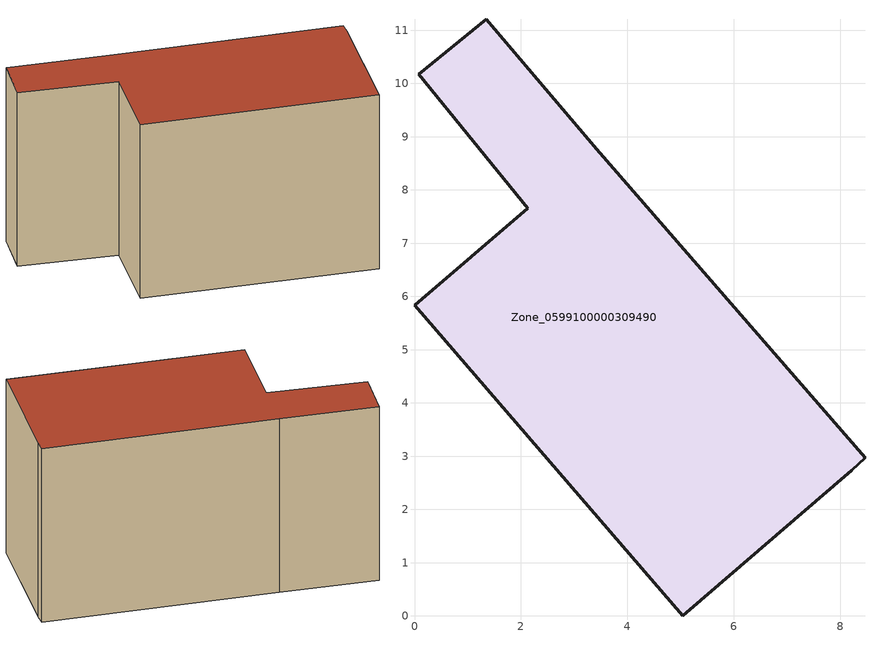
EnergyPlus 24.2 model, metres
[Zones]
Zone_0599100000309490
 floor ground (C_G): 8.46,2.97 8.22,2.73 5.04,0 0,5.83 2.13,7.66 0.08,10.17 1.34,11.21 3.42,8.76 z0
 wall outside (C_F): 3.42,8.76 1.34,11.21 0.08,10.17 2.13,7.66 0,5.83 5.04,0 8.22,2.73 8.46,2.97 3.42,8.76 z0:6.25
 roof outside (C_R): 8.22,2.73 8.46,2.97 3.42,8.76 1.34,11.21 0.08,10.17 2.13,7.66 0,5.83 5.04,0 z6.25
[BUILDING]
Pand.0599100000309490: North Axis=0; Terrain=City; Loads Convergence Tolerance Value=0.04; Temperature Convergence Tolerance Value=0.4; Solar Distribution=FullExterior; Maximum Number of Warmup Days=25; Minimum Number of Warmup Days=1
[Site:Location]
Rotterdam.The.Hague.AP_ZH_NLD Design_Conditions: Latitude=51.96; Longitude=4.45; Time Zone=1; Elevation=-4.5
[SITE:GROUNDTEMPERATURE:BUILDINGSURFACE]
18, 18, 18, 18, 18, 18, 18, 18, 18, 18, 18, 18
[MATERIAL] Thermal Absorptance=0.9; Solar Absorptance=0.7; Visible Absorptance=0.7
Name | Roughness | Thickness | Conductivity | Density | Specific Heat
G.TI.1946 | MediumSmooth | 0.15 | 1 | 540 | 1210
F.TI.1946 | Rough | 0.3 | 0.857143 | 1920 | 840
R.TI.1946 | MediumRough | 0.2 | 0.1 | 1500 | 1000
[CONSTRUCTION]
C_G: G.TI.1946
C_F: F.TI.1946
C_R: R.TI.1946
[ZONE]
Zone_0599100000309490: Type=1; Multiplier=1; Ceiling Height=Autocalculate; Volume=Autocalculate; Floor Area=autocalculate; Part of Total Floor Area=Yes
[ZONEINFILTRATION:DESIGNFLOWRATE]
Infil_Zone_0599100000309490: Zone or ZoneList or Space or SpaceList=Zone_0599100000309490; Schedule=AlwaysOn; Design Flow Rate Calculation Method=Flow/Area; Flow Rate per Floor Area=0.003; Constant Term Coefficient=1; Temperature Term Coefficient=0; Velocity Term Coefficient=0; Velocity Squared Term Coefficient=0
[HVACTEMPLATE:ZONE:IDEALLOADSAIRSYSTEM]
Zone_0599100000309490: Maximum Heating Supply Air Temperature=50; Minimum Cooling Supply Air Temperature=13; Maximum Heating Supply Air Humidity Ratio=0.0156; Minimum Cooling Supply Air Humidity Ratio=0.0077; Heating Limit=NoLimit; Cooling Limit=NoLimit; Dehumidification Control Type=ConstantSensibleHeatRatio; Cooling Sensible Heat Ratio=0.7; Dehumidification Setpoint=60; Humidification Control Type=None; Humidification Setpoint=30; Outdoor Air Method=None; Outdoor Air Flow Rate per Person=0.00944; Outdoor Air Flow Rate per Zone Floor Area=0; Outdoor Air Flow Rate per Zone=0; Demand Controlled Ventilation Type=None; Outdoor Air Economizer Type=NoEconomizer; Heat Recovery Type=None; Sensible Heat Recovery Effectiveness=0.7; Latent Heat Recovery Effectiveness=0.65
[ZONECONTROL:THERMOSTAT]
ThermostatControl_Zone_0599100000309490: Zone or ZoneList=Zone_0599100000309490; Control Type Schedule=DualSetpointControlType; Control 1=Thermostat_Zone_0599100000309490; Temperature Difference Between Cutout And Setpoint=0
[THERMOSTATSETPOINT:DUALSETPOINT]
Thermostat_Zone_0599100000309490: Heating Setpoint Temperature Schedule=HeatingSetpoint_Zone_0599100000309490; Cooling Setpoint Temperature Schedule=CoolingSetpoint_Zone_0599100000309490
[SCHEDULE:COMPACT]
HeatingSetpoint_Zone_0599100000309490: Through: 12/31, For: AllDays, Until: 24:00, 21
CoolingSetpoint_Zone_0599100000309490: Through: 12/31, For: AllDays, Until: 24:00, 24
DualSetpointControlType: Through: 12/31, For: AllDays, Until: 24:00, 4
AlwaysOn: Through: 12/31, For: AllDays, Until: 24:00, 1
